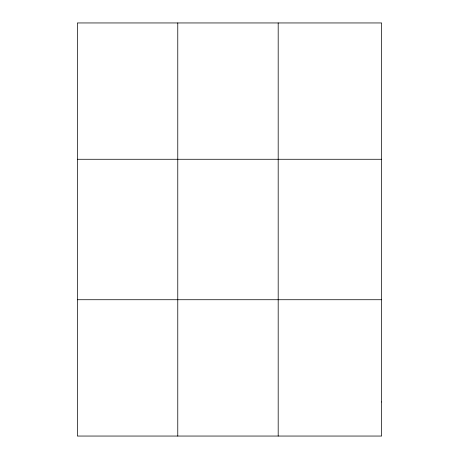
<?xml version="1.0" encoding="UTF-8"?>
<svg xmlns="http://www.w3.org/2000/svg" width="459" height="459" viewBox="0 0 459 459"><rect width="100%" height="100%" fill="white"/><g stroke="black" fill="none" stroke-linecap="round" stroke-linejoin="round"><path stroke-width="0.69" d="M177.771 436.05L177.771 22.95M278.188 436.05L278.188 22.95M77.359 159.273L381.641 159.273M77.359 299.727L381.641 299.727M381.641 401.969L381.641 436.05L77.359 436.05L77.359 22.95L381.641 22.95L381.641 401.969"/></g></svg>
